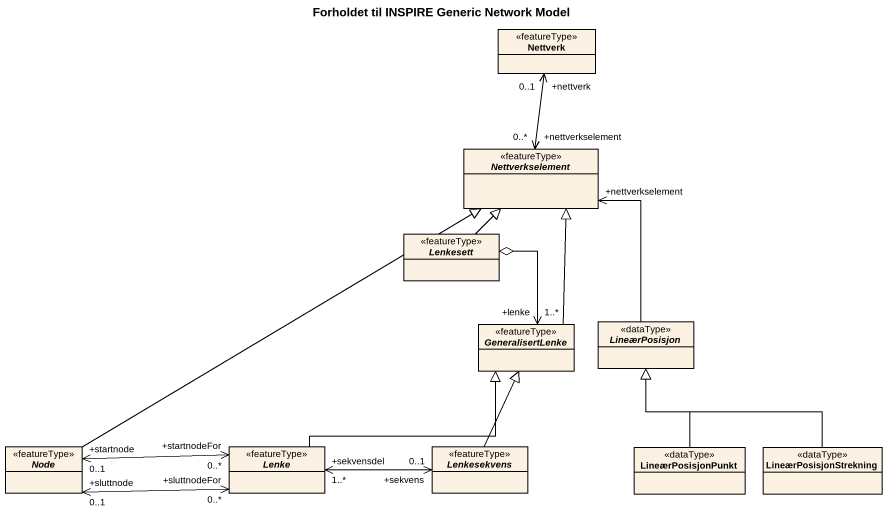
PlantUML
@startuml
title Forholdet til INSPIRE Generic Network Model
hide circle
hide empty members
class Nettverk <<featureType>>
abstract class Nettverkselement <<featureType>>
abstract class Lenkesett <<featureType>>
abstract class GeneralisertLenke <<featureType>>
abstract class LineærPosisjon <<dataType>>
abstract class "Node" as Node_ <<featureType>>
abstract class Lenke <<featureType>>
abstract class Lenkesekvens <<featureType>>
class LineærPosisjonPunkt <<dataType>>
class LineærPosisjonStrekning <<dataType>>
Nettverk "+nettverk\n0..1" <--> "+nettverkselement\n0..*" Nettverkselement
Lenkesett -up-|> Nettverkselement
Lenkesett o--> "+lenke\n1..*" GeneralisertLenke
GeneralisertLenke -up-|> Nettverkselement
LineærPosisjon -up-> "+nettverkselement" Nettverkselement
Node_ -right-|> Nettverkselement
Lenke -right-|> GeneralisertLenke
Lenke "+sluttnodeFor\n0..*" <-left-> "+sluttnode\n0..1" Node_
Lenke "+startnodeFor\n0..*" <-left-> "+startnode\n0..1" Node_
Lenke "+sekvensdel\n1..*" <-right-> "+sekvens\n0..1" Lenkesekvens
Lenkesekvens -up-|> GeneralisertLenke
LineærPosisjonPunkt -up-|> LineærPosisjon
LineærPosisjonStrekning -up-|> LineærPosisjon
@enduml
